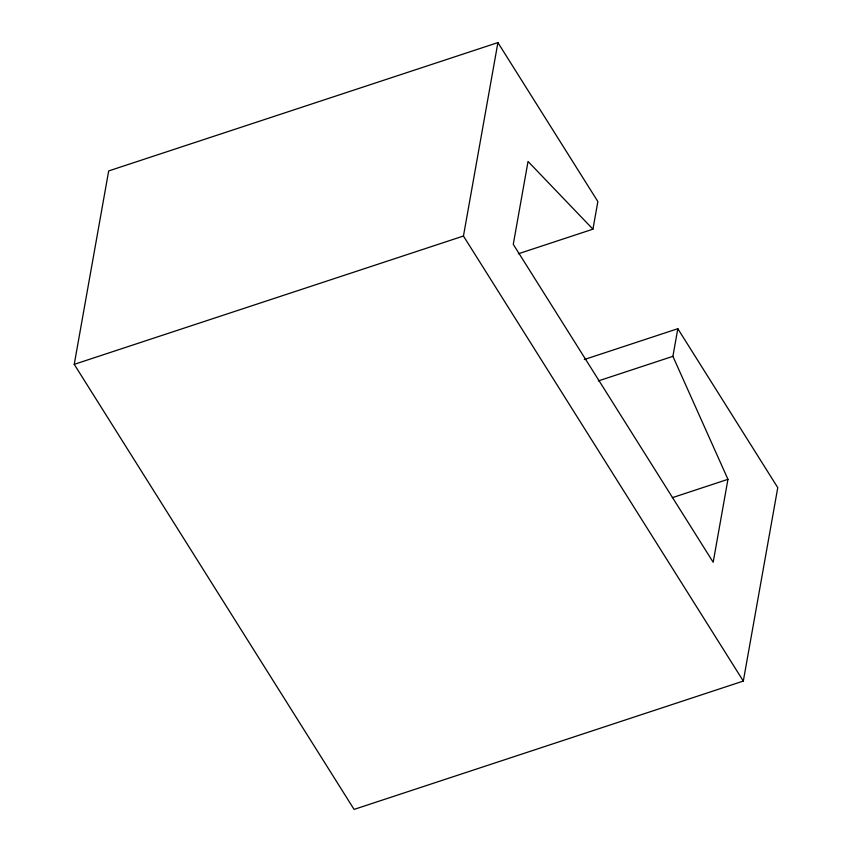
<?xml version="1.0" encoding="UTF-8"?>
<svg xmlns="http://www.w3.org/2000/svg" width="852" height="852" viewBox="0 0 852 852"><rect width="100%" height="100%" fill="white"/><g stroke="black" fill="none" stroke-linecap="round" stroke-linejoin="round"><path stroke-width="1.28" d="M584.302 359.533L677.819 328.702L777.769 487.653L743.317 681.067L354.091 809.4L74.231 364.347L108.683 170.933L497.909 42.6L597.859 201.551L592.939 229.177L518.378 253.758M743.317 681.067L463.456 236.025L497.909 42.6M592.939 229.177L528.038 161.443L513.277 244.332L713.177 562.235L727.949 479.335L672.899 356.338L677.819 328.702M74.231 364.347L463.456 236.025M598.338 380.919L672.899 356.338M672.345 497.664L727.949 479.335"/></g></svg>
